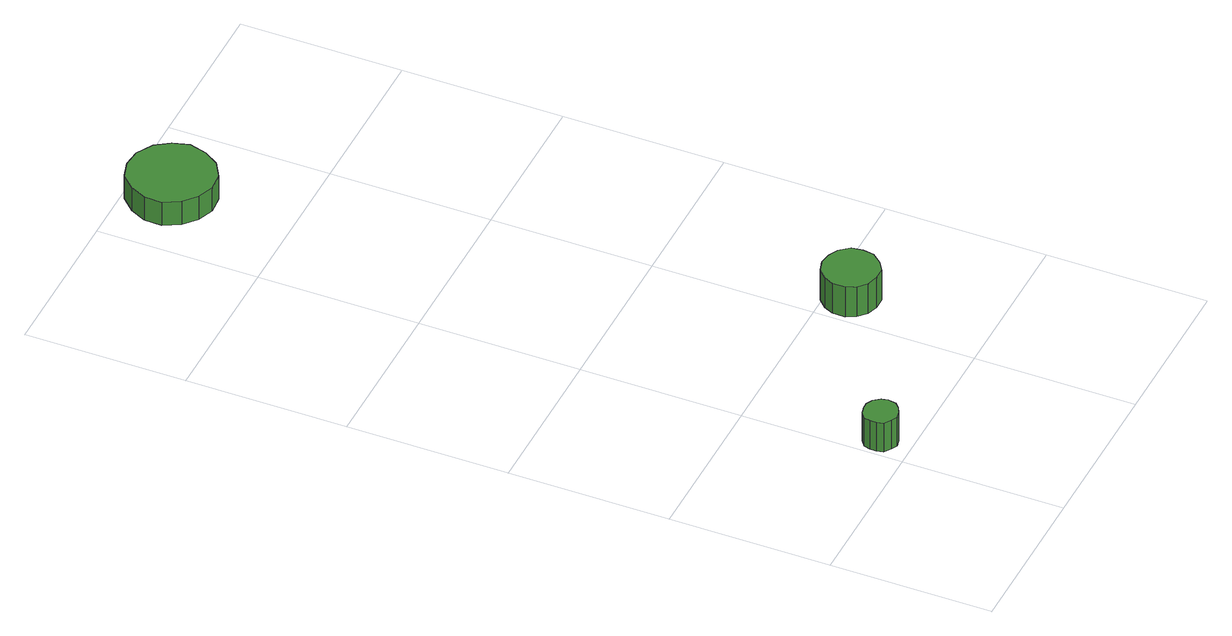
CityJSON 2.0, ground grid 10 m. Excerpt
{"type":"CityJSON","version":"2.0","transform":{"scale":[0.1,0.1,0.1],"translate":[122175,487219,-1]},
"CityObjects":{
"tree1":{"type":"SolitaryVegetationObject","attributes":{"function":"something"},"geometry":[{"type":"MultiSurface","lod":"1","boundaries":[[[0,1,2,3,4,5,6,7,8,9,10,11,12,13,14]],[[15,16,17,18,19,20,21,22,23,24,25,26,27,28,29]],[[0,29,28,1]],[[1,28,27,2]],[[2,27,26,3]],[[3,26,25,4]],[[4,25,24,5]],[[5,24,23,6]],[[6,23,22,7]],[[7,22,21,8]],[[8,21,20,9]],[[9,20,19,10]],[[10,19,18,11]],[[11,18,17,12]],[[12,17,16,13]],[[13,16,15,14]],[[14,15,29,0]]]}]},
"tree2":{"type":"SolitaryVegetationObject","attributes":{"function":"something"},"geometry":[{"type":"MultiSurface","lod":"1","boundaries":[[[30,31,32,33,34,35,36,37,38,39,40,41,42,43,44]],[[45,46,47,48,49,50,51,52,53,54,55,56,57,58,59]],[[30,59,58,31]],[[31,58,57,32]],[[32,57,56,33]],[[33,56,55,34]],[[34,55,54,35]],[[35,54,53,36]],[[36,53,52,37]],[[37,52,51,38]],[[38,51,50,39]],[[39,50,49,40]],[[40,49,48,41]],[[41,48,47,42]],[[42,47,46,43]],[[43,46,45,44]],[[44,45,59,30]]]}]},
"tree3":{"type":"SolitaryVegetationObject","attributes":{"function":"something"},"geometry":[{"type":"MultiSurface","lod":"1","boundaries":[[[60,61,62,63,64,65,66,67,68,69,70,71,72,73,74]],[[75,76,77,78,79,80,81,82,83,84,85,86,87,88,89]],[[60,89,88,61]],[[61,88,87,62]],[[62,87,86,63]],[[63,86,85,64]],[[64,85,84,65]],[[65,84,83,66]],[[66,83,82,67]],[[67,82,81,68]],[[68,81,80,69]],[[69,80,79,70]],[[70,79,78,71]],[[71,78,77,72]],[[72,77,76,73]],[[73,76,75,74]],[[74,75,89,60]]]}]}
},
"vertices":[
[23,19,29],[22,23,29],[19,27,29],[15,29,29],[11,29,29],[7,28,29],[3,25,29],[2,21,29],[2,17,29],[3,13,29],[7,10,29],[11,8,29],[15,9,29],[19,11,29],[22,14,29],[22,14,8],[19,11,8],[15,9,8],[11,8,8],[7,10,8],[3,13,8],[2,17,8],[2,21,8],[3,25,8],[7,28,8],[11,29,8],[15,29,8],[19,27,8],[22,23,8],[23,19,8],
[138,86,29],[137,93,29],[132,99,29],[126,102,29],[119,103,29],[112,101,29],[107,96,29],[104,90,29],[104,82,29],[107,76,29],[112,71,29],[119,69,29],[126,69,29],[132,73,29],[137,79,29],[137,79,7],[132,73,7],[126,69,7],[119,69,7],[112,71,7],[107,76,7],[104,82,7],[104,90,7],[107,96,7],[112,101,7],[119,103,7],[126,102,7],[132,99,7],[137,93,7],[138,86,7],
[72,474,25],[69,484,25],[63,493,25],[53,499,25],[42,500,25],[32,497,25],[24,489,25],[19,479,25],[19,468,25],[24,458,25],[32,451,25],[42,447,25],[53,448,25],[63,454,25],[69,463,25],[69,463,8],[63,454,8],[53,448,8],[42,447,8],[32,451,8],[24,458,8],[19,468,8],[19,479,8],[24,489,8],[32,497,8],[42,500,8],[53,499,8],[63,493,8],[69,484,8],[72,474,8]
]}
